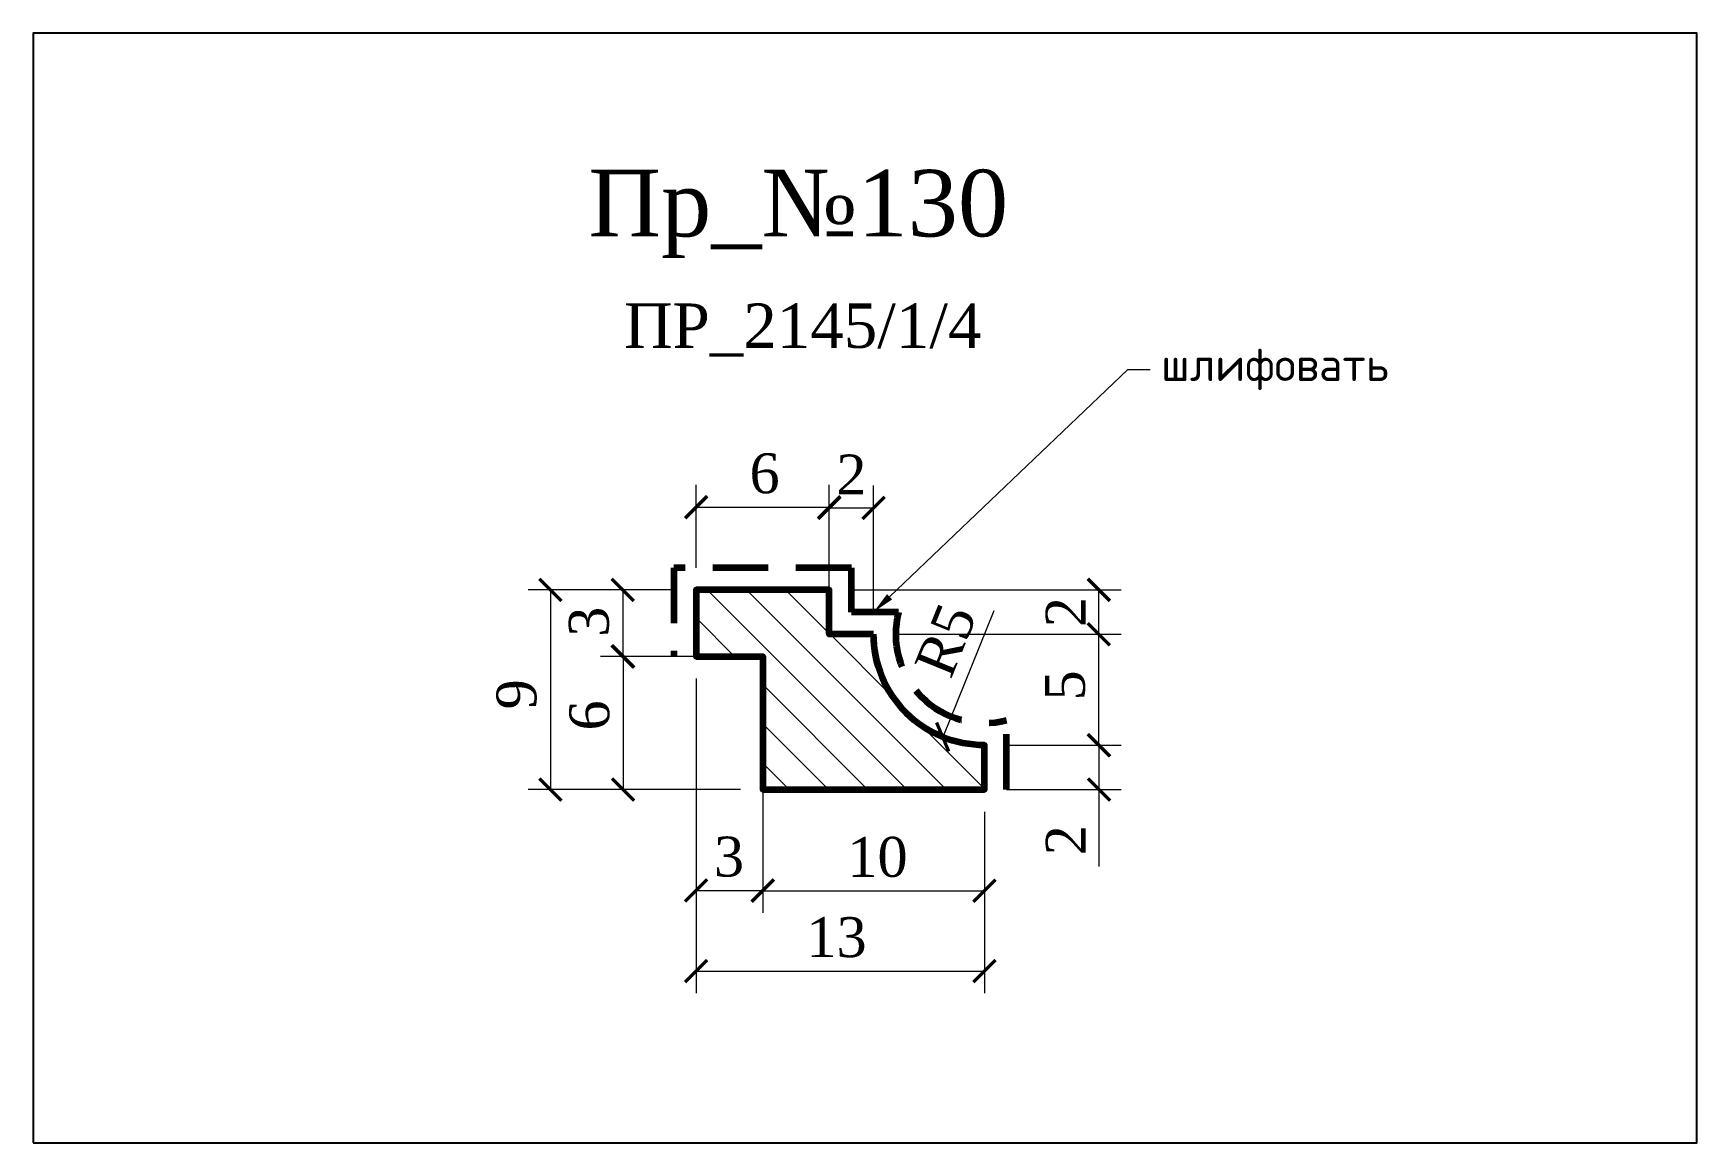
# Model space of a CAD drawing. Header units: millimetres. Extents: x 303618.2 to 303693.2, y -91031.1 to -90981.1.
import ezdxf
from ezdxf import colors
from ezdxf.entities.mleader import LeaderData, LeaderLine
from ezdxf.math import Vec2, Vec3

# ---------------------------------------------------------------- set-up
doc = ezdxf.new("R2010")
doc.units = ezdxf.units.MM
doc.header["$MEASUREMENT"] = 0
doc.linetypes.add('HIDDEN', pattern=[0.375, 0.25, -0.125])
doc.layers.add('Outside panel', color=7, linetype='Continuous', lineweight=18, true_color=0x7f5e57)
doc.layers.add('линия 50', color=1, linetype='Continuous', lineweight=211)
doc.layers.add('служебный слой РАЗМЕРЫ', color=7, linetype='Continuous', lineweight=9)
doc.layers.add('размеры в модели', color=7, linetype='Continuous')
doc.styles.add('ELECT', font='times.ttf')
doc.styles.get("Standard").update_dxf_attribs({"font": 'times.ttf'})
doc.styles.add('ЕСКД профили текст', font='isocpeur.ttf')
doc.dimstyles.new('M_1', dxfattribs={"dimtxt": 1.8, "dimasz": 1, "dimexe": 1, "dimexo": 1, "dimgap": 0.6, "dimtad": 1, "dimdec": 0, "dimdsep": 46, "dimtxsty": 'Standard', "dimblk": 'ARCHTICK', "dimcen": -5, "dimclrd": 7, "dimclre": 7, "dimclrt": 7, "dimadec": 0, "dimazin": 0, "dimtfac": 1, "dimtdec": 0, "dimtmove": 0, "dimatfit": 3, "dimfxl": 1, "dimtolj": 1, "dimtzin": 0, "dimlwd": 5, "dimlwe": 5, "dimarcsym": 0})

# ---------------------------------------------------------------- blocks, each defined once
blk = doc.blocks.new('_ArchTick')
at = {"color": 0, "linetype": 'ByBlock', "const_width": 0.15}
blk.add_lwpolyline([(-0.5, -0.5), (0.5, 0.5)], dxfattribs=at)
blk = doc.blocks.new('*D13')
at = {"layer": 'Defpoints', "color": 0, "ltscale": 1000, "transparency": 16777216}
for p in [(303654.04, -91006.152), (303666.198, -91006.152), (303656.04, -91008.152)]:
    blk.add_point(p, dxfattribs=at)
at = {"layer": 'размеры в модели', "color": 7, "lineweight": 5, "ltscale": 1000, "transparency": 16777216}
for p, q in [((303655.04, -91006.152), (303667.198, -91006.152)), ((303666.198, -91008.152), (303666.198, -91006.152)), ((303657.04, -91008.152), (303667.198, -91008.152))]:
    blk.add_line(p, q, dxfattribs=at)
for p, rotation in [((303666.198, -91006.152), 90), ((303666.198, -91008.152), 270)]:
    blk.add_blockref('_ArchTick', p, dxfattribs=dict(at, rotation=rotation))
at = {"layer": 'размеры в модели', "color": 7, "ltscale": 1000, "transparency": 16777216, "insert": (303664.698, -91007.152), "char_height": 1.8, "attachment_point": 5, "rotation": 90}
blk.add_mtext('\\A1;2', dxfattribs=at)
blk = doc.blocks.new('*D12')
at = {"layer": 'Defpoints', "color": 0, "ltscale": 1000, "transparency": 16777216}
for p in [(303656.04, -91008.152), (303666.193, -91008.152), (303661.04, -91013.152)]:
    blk.add_point(p, dxfattribs=at)
at = {"layer": 'размеры в модели', "color": 7, "lineweight": 5, "ltscale": 1000, "transparency": 16777216}
for p, q in [((303657.04, -91008.152), (303667.193, -91008.152)), ((303666.193, -91013.152), (303666.193, -91008.152)), ((303662.04, -91013.152), (303667.193, -91013.152))]:
    blk.add_line(p, q, dxfattribs=at)
for p, rotation in [((303666.193, -91008.152), 90), ((303666.193, -91013.152), 270)]:
    blk.add_blockref('_ArchTick', p, dxfattribs=dict(at, rotation=rotation))
at = {"layer": 'размеры в модели', "color": 7, "ltscale": 1000, "transparency": 16777216, "insert": (303664.678, -91010.457), "char_height": 1.8, "attachment_point": 5, "rotation": 90}
blk.add_mtext('\\A1;5', dxfattribs=at)
blk = doc.blocks.new('*D11')
at = {"layer": 'Defpoints', "color": 0, "ltscale": 1000, "transparency": 16777216}
for p in [(303661.04, -91013.152), (303666.203, -91013.152), (303661.04, -91015.152)]:
    blk.add_point(p, dxfattribs=at)
at = {"layer": 'размеры в модели', "color": 7, "lineweight": 5, "ltscale": 1000, "transparency": 16777216}
for p, q in [((303662.04, -91013.152), (303667.203, -91013.152)), ((303666.203, -91013.152), (303666.203, -91015.152)), ((303662.04, -91015.152), (303667.203, -91015.152)), ((303666.203, -91015.152), (303666.203, -91018.615))]:
    blk.add_line(p, q, dxfattribs=at)
for p, rotation in [((303666.203, -91013.152), 90), ((303666.203, -91015.152), 270)]:
    blk.add_blockref('_ArchTick', p, dxfattribs=dict(at, rotation=rotation))
at = {"layer": 'размеры в модели', "color": 7, "ltscale": 1000, "transparency": 16777216, "insert": (303664.703, -91017.435), "char_height": 1.8, "attachment_point": 5, "rotation": 90}
blk.add_mtext('\\A1;2', dxfattribs=at)
blk = doc.blocks.new('*D10')
at = {"layer": 'Defpoints', "color": 0, "ltscale": 1000, "transparency": 16777216}
for p in [(303656.04, -91002.453), (303654.04, -91008.152), (303656.04, -91008.152)]:
    blk.add_point(p, dxfattribs=at)
at = {"layer": 'размеры в модели', "color": 7, "lineweight": 5, "ltscale": 1000, "transparency": 16777216}
for p, q in [((303654.04, -91007.152), (303654.04, -91001.453)), ((303656.04, -91007.152), (303656.04, -91001.453)), ((303654.04, -91002.453), (303656.04, -91002.453))]:
    blk.add_line(p, q, dxfattribs=at)
at = {"layer": 'размеры в модели', "color": 7, "lineweight": 5, "ltscale": 1000, "transparency": 16777216, "rotation": 180}
blk.add_blockref('_ArchTick', (303654.04, -91002.453), dxfattribs=at)
at = {"layer": 'размеры в модели', "color": 7, "lineweight": 5, "ltscale": 1000, "transparency": 16777216}
blk.add_blockref('_ArchTick', (303656.04, -91002.453), dxfattribs=at)
at = {"layer": 'размеры в модели', "color": 7, "ltscale": 1000, "transparency": 16777216, "insert": (303655.04, -91000.953), "char_height": 1.8, "attachment_point": 5}
blk.add_mtext('\\A1;2', dxfattribs=at)
blk = doc.blocks.new('*D9')
at = {"layer": 'Defpoints', "color": 0, "ltscale": 1000, "transparency": 16777216}
for p in [(303654.04, -91002.425), (303648.04, -91006.152), (303654.04, -91006.152)]:
    blk.add_point(p, dxfattribs=at)
at = {"layer": 'размеры в модели', "color": 7, "lineweight": 5, "ltscale": 1000, "transparency": 16777216}
for p, q in [((303648.04, -91005.152), (303648.04, -91001.425)), ((303654.04, -91005.152), (303654.04, -91001.425)), ((303648.04, -91002.425), (303654.04, -91002.425))]:
    blk.add_line(p, q, dxfattribs=at)
at = {"layer": 'размеры в модели', "color": 7, "lineweight": 5, "ltscale": 1000, "transparency": 16777216, "rotation": 180}
blk.add_blockref('_ArchTick', (303648.04, -91002.425), dxfattribs=at)
at = {"layer": 'размеры в модели', "color": 7, "lineweight": 5, "ltscale": 1000, "transparency": 16777216}
blk.add_blockref('_ArchTick', (303654.04, -91002.425), dxfattribs=at)
at = {"layer": 'размеры в модели', "color": 7, "ltscale": 1000, "transparency": 16777216, "insert": (303651.128, -91000.91), "char_height": 1.8, "attachment_point": 5}
blk.add_mtext('\\A1;6', dxfattribs=at)
blk = doc.blocks.new('*D8')
at = {"layer": 'Defpoints', "color": 0, "ltscale": 1000, "transparency": 16777216}
for p in [(303661.04, -91008.152), (303659.155, -91012.783)]:
    blk.add_point(p, dxfattribs=at)
at = {"layer": 'размеры в модели', "color": 7, "lineweight": 5, "ltscale": 1000, "transparency": 16777216}
blk.add_line((303661.468, -91007.1), (303659.155, -91012.783), dxfattribs=at)
at = {"layer": 'размеры в модели', "color": 7, "lineweight": 5, "ltscale": 1000, "transparency": 16777216, "rotation": 247.8555059914482}
blk.add_blockref('_ArchTick', (303659.155, -91012.783), dxfattribs=at)
at = {"layer": 'размеры в модели', "color": 7, "ltscale": 1000, "transparency": 16777216, "insert": (303659.295, -91008.418), "char_height": 1.8, "attachment_point": 5, "rotation": 67.85551}
blk.add_mtext('\\A1;R5', dxfattribs=at)
blk = doc.blocks.new('*D7')
at = {"layer": 'Defpoints', "color": 0, "ltscale": 1000, "transparency": 16777216}
for p in [(303651.04, -91015.152), (303661.04, -91015.152), (303661.04, -91019.714)]:
    blk.add_point(p, dxfattribs=at)
at = {"layer": 'размеры в модели', "color": 7, "lineweight": 5, "ltscale": 1000, "transparency": 16777216}
for p, q in [((303651.04, -91016.152), (303651.04, -91020.714)), ((303661.04, -91016.152), (303661.04, -91020.714)), ((303651.04, -91019.714), (303661.04, -91019.714))]:
    blk.add_line(p, q, dxfattribs=at)
at = {"layer": 'размеры в модели', "color": 7, "lineweight": 5, "ltscale": 1000, "transparency": 16777216, "rotation": 180}
blk.add_blockref('_ArchTick', (303651.04, -91019.714), dxfattribs=at)
at = {"layer": 'размеры в модели', "color": 7, "lineweight": 5, "ltscale": 1000, "transparency": 16777216}
blk.add_blockref('_ArchTick', (303661.04, -91019.714), dxfattribs=at)
at = {"layer": 'размеры в модели', "color": 7, "ltscale": 1000, "transparency": 16777216, "insert": (303656.216, -91018.199), "char_height": 1.8, "attachment_point": 5}
blk.add_mtext('\\A1;10', dxfattribs=at)
blk = doc.blocks.new('*D6')
at = {"layer": 'Defpoints', "color": 0, "ltscale": 1000, "transparency": 16777216}
for p in [(303648.04, -91009.152), (303651.04, -91009.152), (303651.04, -91019.699)]:
    blk.add_point(p, dxfattribs=at)
at = {"layer": 'размеры в модели', "color": 7, "lineweight": 5, "ltscale": 1000, "transparency": 16777216}
for p, q in [((303648.04, -91010.152), (303648.04, -91020.699)), ((303651.04, -91010.152), (303651.04, -91020.699)), ((303648.04, -91019.699), (303651.04, -91019.699))]:
    blk.add_line(p, q, dxfattribs=at)
at = {"layer": 'размеры в модели', "color": 7, "lineweight": 5, "ltscale": 1000, "transparency": 16777216, "rotation": 180}
blk.add_blockref('_ArchTick', (303648.04, -91019.699), dxfattribs=at)
at = {"layer": 'размеры в модели', "color": 7, "lineweight": 5, "ltscale": 1000, "transparency": 16777216}
blk.add_blockref('_ArchTick', (303651.04, -91019.699), dxfattribs=at)
at = {"layer": 'размеры в модели', "color": 7, "ltscale": 1000, "transparency": 16777216, "insert": (303649.522, -91018.184), "char_height": 1.8, "attachment_point": 5}
blk.add_mtext('\\A1;3', dxfattribs=at)
blk = doc.blocks.new('*D5')
at = {"layer": 'Defpoints', "color": 0, "ltscale": 1000, "transparency": 16777216}
for p in [(303651.04, -91009.152), (303644.75, -91015.152), (303651.04, -91015.152)]:
    blk.add_point(p, dxfattribs=at)
at = {"layer": 'размеры в модели', "color": 7, "lineweight": 5, "ltscale": 1000, "transparency": 16777216}
for p, q in [((303650.04, -91009.152), (303643.75, -91009.152)), ((303644.75, -91009.152), (303644.75, -91015.152)), ((303650.04, -91015.152), (303643.75, -91015.152))]:
    blk.add_line(p, q, dxfattribs=at)
for p, rotation in [((303644.75, -91009.152), 90), ((303644.75, -91015.152), 270)]:
    blk.add_blockref('_ArchTick', p, dxfattribs=dict(at, rotation=rotation))
at = {"layer": 'размеры в модели', "color": 7, "ltscale": 1000, "transparency": 16777216, "insert": (303643.235, -91011.81), "char_height": 1.8, "attachment_point": 5, "rotation": 90}
blk.add_mtext('\\A1;6', dxfattribs=at)
blk = doc.blocks.new('*D4')
at = {"layer": 'Defpoints', "color": 0, "ltscale": 1000, "transparency": 16777216}
for p in [(303647.929, -91006.152), (303644.728, -91009.152), (303648.04, -91009.152)]:
    blk.add_point(p, dxfattribs=at)
at = {"layer": 'размеры в модели', "color": 7, "lineweight": 5, "ltscale": 1000, "transparency": 16777216}
for p, q in [((303646.929, -91006.152), (303643.728, -91006.152)), ((303644.728, -91006.152), (303644.728, -91009.152)), ((303647.04, -91009.152), (303643.728, -91009.152))]:
    blk.add_line(p, q, dxfattribs=at)
for p, rotation in [((303644.728, -91006.152), 90), ((303644.728, -91009.152), 270)]:
    blk.add_blockref('_ArchTick', p, dxfattribs=dict(at, rotation=rotation))
at = {"layer": 'размеры в модели', "color": 7, "ltscale": 1000, "transparency": 16777216, "insert": (303643.212, -91007.589), "char_height": 1.8, "attachment_point": 5, "rotation": 90}
blk.add_mtext('\\A1;3', dxfattribs=at)
blk = doc.blocks.new('*D2')
at = {"layer": 'Defpoints', "color": 0, "ltscale": 1000, "transparency": 16777216}
for p in [(303648.04, -91009.152), (303661.04, -91015.152), (303661.04, -91023.33)]:
    blk.add_point(p, dxfattribs=at)
at = {"layer": 'размеры в модели', "color": 7, "lineweight": 5, "ltscale": 1000, "transparency": 16777216}
for p, q in [((303648.04, -91010.152), (303648.04, -91024.33)), ((303661.04, -91016.152), (303661.04, -91024.33)), ((303648.04, -91023.33), (303661.04, -91023.33))]:
    blk.add_line(p, q, dxfattribs=at)
at = {"layer": 'размеры в модели', "color": 7, "lineweight": 5, "ltscale": 1000, "transparency": 16777216, "rotation": 180}
blk.add_blockref('_ArchTick', (303648.04, -91023.33), dxfattribs=at)
at = {"layer": 'размеры в модели', "color": 7, "lineweight": 5, "ltscale": 1000, "transparency": 16777216}
blk.add_blockref('_ArchTick', (303661.04, -91023.33), dxfattribs=at)
at = {"layer": 'размеры в модели', "color": 7, "ltscale": 1000, "transparency": 16777216, "insert": (303654.369, -91021.815), "char_height": 1.8, "attachment_point": 5}
blk.add_mtext('\\A1;13', dxfattribs=at)
blk = doc.blocks.new('*D3')
at = {"layer": 'Defpoints', "color": 0, "ltscale": 1000, "transparency": 16777216}
for p in [(303648.04, -91006.152), (303641.466, -91015.152), (303651.04, -91015.152)]:
    blk.add_point(p, dxfattribs=at)
at = {"layer": 'размеры в модели', "color": 7, "lineweight": 5, "ltscale": 1000, "transparency": 16777216}
for p, q in [((303647.04, -91006.152), (303640.466, -91006.152)), ((303641.466, -91006.152), (303641.466, -91015.152)), ((303650.04, -91015.152), (303640.466, -91015.152))]:
    blk.add_line(p, q, dxfattribs=at)
for p, rotation in [((303641.466, -91006.152), 90), ((303641.466, -91015.152), 270)]:
    blk.add_blockref('_ArchTick', p, dxfattribs=dict(at, rotation=rotation))
at = {"layer": 'размеры в модели', "color": 7, "ltscale": 1000, "transparency": 16777216, "insert": (303639.948, -91010.86), "char_height": 1.8, "attachment_point": 5, "rotation": 90}
blk.add_mtext('\\A1;9', dxfattribs=at)

msp = doc.modelspace()

# ---------------------------------------------------------------- hatches: boundary and pattern name
at = {"layer": 'Outside panel', "ltscale": 1000}
h = msp.add_hatch(dxfattribs=at)
h.set_pattern_fill('ANSI31', color=256, scale=10, angle=90)
h.set_pattern_definition([(135, (-6697.7729, -364.9882), (-0.8838834765, -0.8838834765), [])])
h.paths.add_polyline_path([(303656.04, -91008.152), (303654.04, -91008.152), (303654.04, -91006.152), (303648.04, -91006.152), (303648.04, -91009.152), (303651.04, -91009.152), (303651.04, -91015.152), (303661.04, -91015.152), (303661.04, -91013.152, -0.414214)])

# ---------------------------------------------------------------- linework, layer by layer
at = {"color": 6, "ltscale": 1000}
msp.add_lwpolyline([(303618.153, -91031.067), (303693.153, -91031.067), (303693.153, -90981.067), (303618.153, -90981.067)], close=True, dxfattribs=at)
at = {"layer": 'линия 50', "color": 1, "linetype": 'HIDDEN', "ltscale": 10, "true_color": 0xff0909}
msp.add_lwpolyline([(303662.04, -91015.152), (303662.04, -91012.025, -0.571287), (303657.167, -91007.152), (303655.04, -91007.152), (303655.04, -91005.152), (303647.04, -91005.152), (303647.04, -91009.152)], format="xyb", dxfattribs=at)
at = {"layer": 'линия 50', "color": 7}
msp.add_lwpolyline([(303656.04, -91008.152), (303654.04, -91008.152), (303654.04, -91006.152), (303648.04, -91006.152), (303648.04, -91009.152), (303651.04, -91009.152), (303651.04, -91015.152), (303661.04, -91015.152), (303661.04, -91013.152, -0.414214)], format="xyb", close=True, dxfattribs=at)

# ---------------------------------------------------------------- texts
at = {"color": 5, "ltscale": 1000, "style": 'ELECT'}
msp.add_text('Пр_№130', height=3, dxfattribs=at).set_placement((303643.186, -90990.221))
at = {"color": 7, "ltscale": 1000, "style": 'ELECT'}
msp.add_text('ПР_2145/1/4', height=2, dxfattribs=at).set_placement((303644.794, -90995.244))

# ---------------------------------------------------------------- dimensions: what is measured, and where the dimension line sits
at = {"layer": 'размеры в модели', "color": 0, "ltscale": 1000}
for base, p1, p2, picture, middle in [((303654.04, -91002.425), (303648.04, -91006.152), (303654.04, -91006.152), '*D9', (303651.128, -91002.425)), ((303656.04, -91002.453), (303654.04, -91008.152), (303656.04, -91008.152), '*D10', (303655.04, -91002.453)), ((303651.04, -91019.699), (303648.04, -91009.152), (303651.04, -91009.152), '*D6', (303649.522, -91019.699)), ((303661.04, -91023.33), (303648.04, -91009.152), (303661.04, -91015.152), '*D2', (303654.369, -91023.33)), ((303661.04, -91019.714), (303651.04, -91015.152), (303661.04, -91015.152), '*D7', (303656.216, -91019.714))]:
    dim = msp.add_linear_dim(base=base, p1=p1, p2=p2, dimstyle='M_1', override={"dimtxt": 1.8}, dxfattribs=at)
    dim.commit()
    dim.dimension.update_dxf_attribs({"geometry": picture, "text_midpoint": middle, "dimtype": 128})
for base, p1, p2, picture, middle in [((303641.466, -91015.152), (303648.04, -91006.152), (303651.04, -91015.152), '*D3', (303641.466, -91010.86)), ((303644.728, -91009.152), (303647.929, -91006.152), (303648.04, -91009.152), '*D4', (303644.728, -91007.589)), ((303666.198, -91006.152), (303656.04, -91008.152), (303654.04, -91006.152), '*D13', (303666.198, -91007.152)), ((303666.193, -91008.152), (303661.04, -91013.152), (303656.04, -91008.152), '*D12', (303666.193, -91010.457)), ((303644.75, -91015.152), (303651.04, -91009.152), (303651.04, -91015.152), '*D5', (303644.75, -91011.81)), ((303666.203, -91013.152), (303661.04, -91015.152), (303661.04, -91013.152), '*D11', (303666.203, -91017.435))]:
    dim = msp.add_linear_dim(base=base, p1=p1, p2=p2, angle=90, dimstyle='M_1', override={"dimtxt": 1.8}, dxfattribs=at)
    dim.commit()
    dim.dimension.update_dxf_attribs({"geometry": picture, "text_midpoint": middle, "dimtype": 128})
dim = msp.add_radius_dim(center=(303661.04, -91008.152), mpoint=(303659.155, -91012.783), dimstyle='M_1', override={"dimtxt": 1.8}, dxfattribs=at)
dim.commit()
dim.dimension.update_dxf_attribs({"geometry": '*D8', "text_midpoint": (303660.699, -91008.99), "dimtype": 132})

# ---------------------------------------------------------------- leaders
at = {"layer": 'служебный слой РАЗМЕРЫ'}
ml = msp.add_multileader_mtext('Standard', dxfattribs=at)
ml.set_content('\\A1;шлифовать', color=256, style='ЕСКД профили текст')
ml.set_leader_properties(color=256, linetype='ByLayer', lineweight=-1)
ml.build(insert=Vec2(0, 0))
ml.multileader.update_dxf_attribs({"dogleg_length": 1, "arrow_head_size": 1})
ctx = ml.context
ctx.base_point, ctx.char_height, ctx.arrow_head_size, ctx.landing_gap_size, ctx.plane_origin = Vec3(303668.504, -90996.216), 1.5, 1, 0.5, Vec3(303681.979, -90970.048)
notes = []
notes.append((ctx, [(1, (1, 1, 0), (303667.504, -90996.216), (1, 0), 1, [(0, [(303656.04, -91007.152)], 0, [])])]))
ctx.mtext.insert, ctx.mtext.flow_direction = Vec3(303669.004, -90995.241), 5
for ctx, leaders in notes:
    for number, flags, end, landing, length, lines in leaders:
        leader = LeaderData()
        leader.index, (leader.has_last_leader_line, leader.has_dogleg_vector, leader.attachment_direction) = number, flags
        leader.last_leader_point, leader.dogleg_vector, leader.dogleg_length = Vec3(end), Vec3(landing), length
        for number, points, colour, breaks in lines:
            line = LeaderLine()
            line.index, line.vertices, line.color, line.breaks = number, Vec3.list(points), colors.encode_raw_color(colour), breaks
            leader.lines.append(line)
        ctx.leaders.append(leader)

doc.saveas('drawing.dxf')
